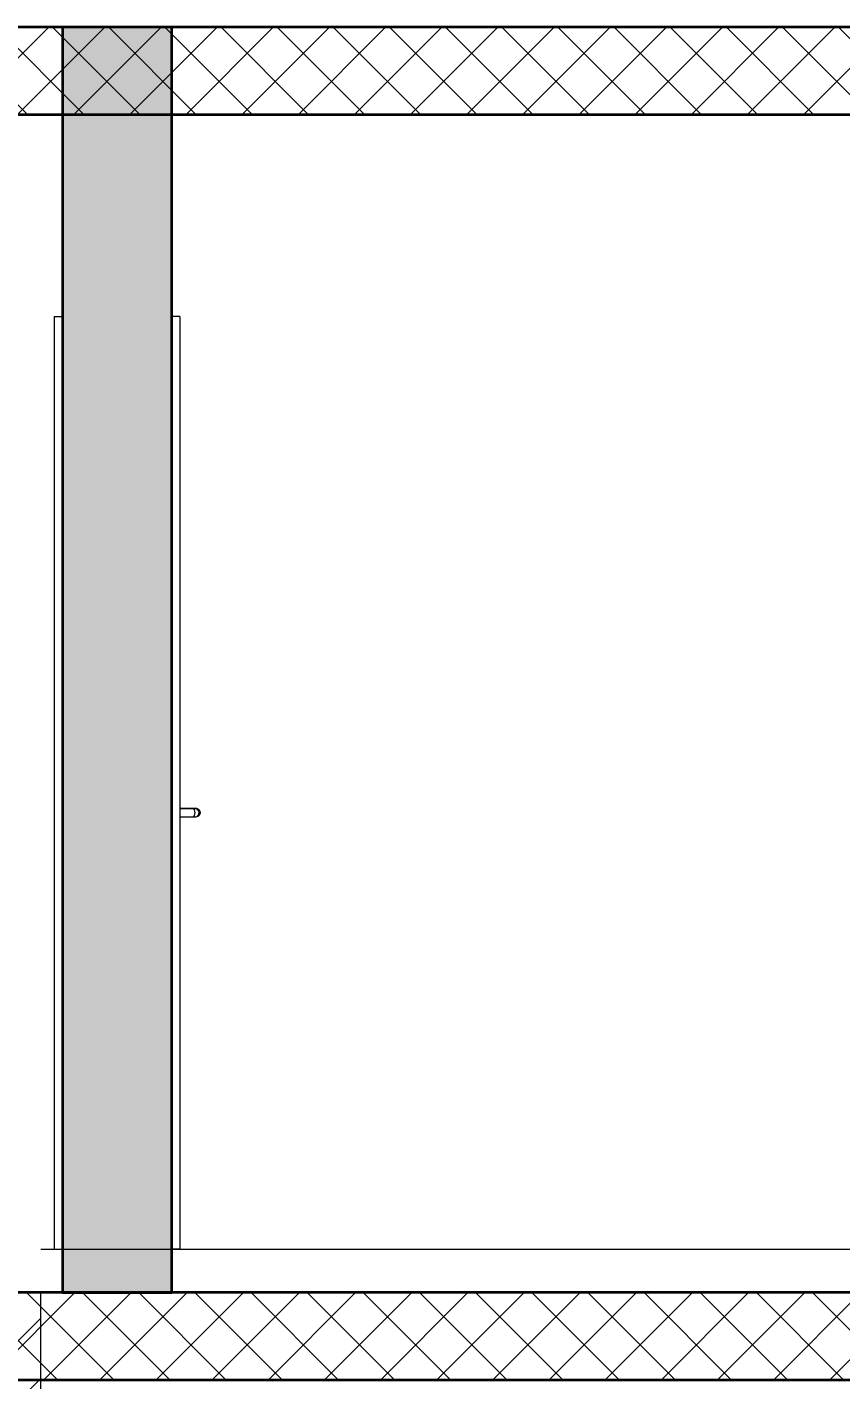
# Model space of a CAD drawing. Header units: millimetres. Extents: x -310 to 171125, y -3027 to 55843.
# Drawn here: x 128704 to 130569, y 49596 to 52696 of the extents above; entities that cross this region are included whole.
import ezdxf

# ---------------------------------------------------------------- set-up
doc = ezdxf.new("R2010")
doc.units = ezdxf.units.MM
doc.header["$MEASUREMENT"] = 0
doc.set_wipeout_variables(frame=1)
doc.linetypes.add('Wipeout_Contour', pattern=[1000, 0, -1000])
doc.layers.add('Dimensioning - General', color=7, linetype='Continuous')
doc.layers.add('Structural - Bearing', color=7, linetype='Continuous')
for name, color, linetype, lineweight, true_color in [('Dimensioning - General_Pen_No__61', 7, 'Continuous', 20, 0x6a6a6a), ('Dimensioning - General_Pen_No__88', 7, 'Continuous', 20, 0xfd4435), ('Structural - Bearing_Pen_No__108', 7, 'Continuous', 13, 0xfd8379), ('Structural - Bearing_Pen_No__61', 7, 'Continuous', 20, 0x6a6a6a), ('Structural - Bearing_Pen_No__82', 7, 'Continuous', 20, 0xaaaaaa)]:
    doc.layers.add(name, color=color, linetype=linetype, lineweight=lineweight, true_color=true_color)
for name, color, linetype, lineweight in [('Structural - Bearing_Pen_No__1', 7, 'Continuous', 13), ('Structural - Bearing_Pen_No__101', 252, 'Continuous', 13), ('Structural - Bearing_Pen_No__7', 7, 'Continuous', 35)]:
    doc.layers.add(name, color=color, linetype=linetype, lineweight=lineweight)
doc.layers.get('0').off()
doc.styles.add('GENERATED_STYLE_6', font='calibril.ttf')
doc.dimstyles.new('GENERATED_STYLE__1', dxfattribs={"dimtxt": 195.999997, "dimasz": 106.4, "dimexe": 0.18, "dimexo": 0.0625, "dimgap": 0.09, "dimtad": 1, "dimdec": 0, "dimlfac": 0.1, "dimzin": 0, "dimdsep": 46, "dimtxsty": 'GENERATED_STYLE_6', "dimblk": 'ARROWHEAD_2', "dimblk1": 'ARROWHEAD_2', "dimblk2": 'ARROWHEAD_2', "dimcen": 0.09, "dimse1": 1, "dimse2": 1, "dimclrd": 256, "dimclre": 256, "dimclrt": 256, "dimadec": 0, "dimazin": 0, "dimtfac": 1, "dimtdec": 4, "dimtmove": 0, "dimatfit": 3, "dimfxl": 1, "dimtolj": 1, "dimtzin": 0, "dimarcsym": 0})
pattern_1 = [(45, (0, 0), (-64.346715, 64.346715), []), (135, (0, 0), (64.346715, 64.346715), [])]

# ---------------------------------------------------------------- blocks, each defined once
blk = doc.blocks.new('*D105')
at = {"layer": 'Dimensioning - General_Pen_No__61', "color": 251, "linetype": 'Continuous', "lineweight": 20, "true_color": 0x6a6a6a, "transparency": 16777216}
for p, q in [((134582.9, 49636), (134722.9, 49555.2)), ((134757.9, 49595.6), (134547.9, 49595.6)), ((134652.9, 46895.6), (134652.9, 49595.6)), ((134582.9, 46936), (134722.9, 46855.2)), ((134757.9, 46895.6), (134547.9, 46895.6))]:
    blk.add_line(p, q, dxfattribs=at)
at = {"layer": 'Dimensioning - General_Pen_No__88', "color": 20, "lineweight": 20, "true_color": 0xfd4435, "transparency": 16777216, "char_height": 196, "attachment_point": 7, "rotation": 90, "style": 'GENERATED_STYLE_6'}
for s, insert in [('\\A1;{\\pql;\\fCalibri Light|b0|i0|c0|p34;20}', (134613.7, 49237.4)), ('\\A1;{\\pql;\\fCalibri Light|b0|i0|c0|p34;270}', (134613.7, 48007.3))]:
    blk.add_mtext(s, dxfattribs=dict(at, insert=insert))
blk = doc.blocks.new('ARROWHEAD_2')
at = {"color": 0, "linetype": 'Continuous', "lineweight": 0}
for p, q in [((-0.378, -0.655), (0.378, 0.655)), ((0, 0), (-1, 0))]:
    blk.add_line(p, q, dxfattribs=at)
blk = doc.blocks.new('*D106')
at = {"layer": 'Dimensioning - General_Pen_No__61', "color": 251, "linetype": 'Continuous', "lineweight": 20, "true_color": 0x6a6a6a, "transparency": 16777216}
for p, q in [((134582.9, 49836), (134722.9, 49755.2)), ((134757.9, 49795.6), (134547.9, 49795.6)), ((134652.9, 49595.6), (134652.9, 49795.6)), ((134582.9, 49636), (134722.9, 49555.2)), ((134757.9, 49595.6), (134547.9, 49595.6))]:
    blk.add_line(p, q, dxfattribs=at)
blk = doc.blocks.new('*D107')
at = {"layer": 'Dimensioning - General_Pen_No__61', "color": 251, "linetype": 'Continuous', "lineweight": 20, "true_color": 0x6a6a6a, "transparency": 16777216}
for p, q in [((134582.9, 52736), (134722.9, 52655.2)), ((134757.9, 52695.6), (134547.9, 52695.6)), ((134652.9, 52495.6), (134652.9, 52695.6)), ((134582.9, 52536), (134722.9, 52455.2)), ((134757.9, 52495.6), (134547.9, 52495.6))]:
    blk.add_line(p, q, dxfattribs=at)
blk = doc.blocks.new('*D148')
at = {"layer": 'Dimensioning - General_Pen_No__61', "color": 251, "linetype": 'Continuous', "lineweight": 20, "true_color": 0x6a6a6a, "transparency": 16777216}
for p, q in [((135132.9, 49636), (135272.9, 49555.2)), ((135307.9, 49595.6), (135097.9, 49595.6)), ((135202.9, 46895.6), (135202.9, 49595.6)), ((135132.9, 46936), (135272.9, 46855.2)), ((135307.9, 46895.6), (135097.9, 46895.6))]:
    blk.add_line(p, q, dxfattribs=at)
at = {"layer": 'Dimensioning - General_Pen_No__88', "color": 20, "lineweight": 20, "true_color": 0xfd4435, "transparency": 16777216, "char_height": 196, "attachment_point": 7, "rotation": 90, "style": 'GENERATED_STYLE_6'}
for s, insert in [('\\A1;{\\pql;\\fCalibri Light|b0|i0|c0|p34;20}', (135163.7, 49237.4)), ('\\A1;{\\pql;\\fCalibri Light|b0|i0|c0|p34;270}', (135163.7, 48007.3))]:
    blk.add_mtext(s, dxfattribs=dict(at, insert=insert))
blk = doc.blocks.new('*D149')
at = {"layer": 'Dimensioning - General_Pen_No__61', "color": 251, "linetype": 'Continuous', "lineweight": 20, "true_color": 0x6a6a6a, "transparency": 16777216}
for p, q in [((135132.9, 49836), (135272.9, 49755.2)), ((135307.9, 49795.6), (135097.9, 49795.6)), ((135202.9, 49595.6), (135202.9, 49795.6)), ((135132.9, 49636), (135272.9, 49555.2)), ((135307.9, 49595.6), (135097.9, 49595.6))]:
    blk.add_line(p, q, dxfattribs=at)
blk = doc.blocks.new('*D150')
at = {"layer": 'Dimensioning - General_Pen_No__61', "color": 251, "linetype": 'Continuous', "lineweight": 20, "true_color": 0x6a6a6a, "transparency": 16777216}
for p, q in [((135132.9, 52736), (135272.9, 52655.2)), ((135307.9, 52695.6), (135097.9, 52695.6)), ((135202.9, 52495.6), (135202.9, 52695.6)), ((135132.9, 52536), (135272.9, 52455.2)), ((135307.9, 52495.6), (135097.9, 52495.6))]:
    blk.add_line(p, q, dxfattribs=at)
blk = doc.blocks.new('*D166')
at = {"layer": 'Dimensioning - General_Pen_No__61', "color": 251, "linetype": 'Continuous', "lineweight": 20, "true_color": 0x6a6a6a, "transparency": 16777216}
for p, q in [((135682.9, 49836), (135822.9, 49755.2)), ((135857.9, 49795.6), (135647.9, 49795.6)), ((135752.9, 46895.6), (135752.9, 49795.6)), ((135682.9, 46936), (135822.9, 46855.2)), ((135857.9, 46895.6), (135647.9, 46895.6))]:
    blk.add_line(p, q, dxfattribs=at)
at = {"layer": 'Dimensioning - General_Pen_No__88', "color": 20, "lineweight": 20, "true_color": 0xfd4435, "transparency": 16777216, "insert": (135713.7, 48107.3), "char_height": 196, "attachment_point": 7, "rotation": 90, "style": 'GENERATED_STYLE_6'}
blk.add_mtext('\\A1;{\\pql;\\fCalibri Light|b0|i0|c0|p34;290}', dxfattribs=at)

msp = doc.modelspace()

# ---------------------------------------------------------------- hatches: boundary and pattern name
at = {"layer": 'Structural - Bearing_Pen_No__108', "linetype": 'Continuous', "lineweight": 13, "true_color": 0xfd8379}
h = msp.add_hatch(dxfattribs=at)
h.set_pattern_fill('FIRE_PROOFING', color=11, style=0, pattern_type=2)
h.set_pattern_definition([(45, (0, 0), (-69.29646, 69.29646), [])])
h.paths.add_polyline_path([(128735.2, 49795.6), (128485.2, 49795.6), (128485.2, 49095.6), (128735.2, 49095.6)])

# ---------------------------------------------------------------- linework, layer by layer
at = {"layer": 'Structural - Bearing_Pen_No__1', "color": 7, "linetype": 'Continuous', "lineweight": 13}
for p, q in [((126985.2, 52695.6), (128785.2, 52695.6)), ((129035.2, 52695.6), (130635.2, 52695.6)), ((128735.2, 49795.6), (128785.2, 49795.6)), ((128735.2, 49095.6), (128735.2, 49795.6)), ((124335.2, 49595.6), (139085.2, 49595.6))]:
    msp.add_line(p, q, dxfattribs=at)

# ---------------------------------------------------------------- dimensions: what is measured, and where the dimension line sits
at = {"layer": 'Dimensioning - General', "color": 251, "linetype": 'Continuous', "lineweight": 20, "true_color": 0x6a6a6a}
for base, p1, p2, picture, middle in [((135202.9, 49595.6), (106951.9, 46895.6), (106855.3, 49595.6), '*D148', (135065.7, 48231.4)), ((134652.9, 49595.6), (107051.4, 46895.6), (107245.8, 49595.6), '*D105', (134515.7, 48231.4))]:
    dim = msp.add_linear_dim(base=base, p1=p1, p2=p2, angle=90, dimstyle='GENERATED_STYLE__1', dxfattribs=at)
    dim.commit()
    dim.dimension.update_dxf_attribs({"geometry": picture, "text_midpoint": middle, "dimtype": 160, "text_rotation": 90})

# ---------------------------------------------------------------- wipeouts: each hides what was drawn before it
at = {"color": 254, "linetype": 'Wipeout_Contour', "lineweight": 0, "ltscale": 553989.308618}
msp.add_wipeout([(128766.2, 52032.6), (128766.2, 49895.6), (128785.2, 49895.6), (128785.2, 52032.6)], dxfattribs=at).dxf.layer = 'Structural - Bearing'
at = {"color": 254, "linetype": 'Wipeout_Contour', "lineweight": 0, "ltscale": 554989.929686}
msp.add_wipeout([(129054.2, 52032.6), (129035.2, 52032.6), (129035.2, 49895.6), (129054.2, 49895.6)], dxfattribs=at).dxf.layer = 'Structural - Bearing'

# ---------------------------------------------------------------- next in the draw order: linework, layer by layer
at = {"layer": 'Structural - Bearing_Pen_No__1', "color": 7, "linetype": 'Continuous', "lineweight": 13}
msp.add_line((128785.2, 49795.6), (128785.2, 52695.6), dxfattribs=at)
at = {"layer": 'Structural - Bearing_Pen_No__82', "color": 253, "linetype": 'Continuous', "lineweight": 20, "true_color": 0xaaaaaa}
for p, q in [((128766.2, 52032.6), (128766.2, 49895.6)), ((128766.2, 52032.6), (128785.2, 52032.6)), ((128766.2, 49895.6), (128785.2, 49895.6))]:
    msp.add_line(p, q, dxfattribs=at)

# ---------------------------------------------------------------- next in the draw order: wipeouts: each hides what was drawn before it
at = {"color": 254, "linetype": 'Wipeout_Contour', "lineweight": 0, "ltscale": 554949.400869}
msp.add_wipeout([(129054.2, 50895.6), (129054.2, 50892.2), (129076.4, 50892.2), (129076.5, 50895.6)], dxfattribs=at).dxf.layer = 'Structural - Bearing'

# ---------------------------------------------------------------- next in the draw order: wipeouts: each hides what was drawn before it
at = {"color": 254, "linetype": 'Wipeout_Contour', "lineweight": 0, "ltscale": 554944.404746}
msp.add_wipeout([(129054.2, 50892.2), (129054.2, 50889.2), (129076.2, 50889.2), (129076.4, 50892.2)], dxfattribs=at).dxf.layer = 'Structural - Bearing'

# ---------------------------------------------------------------- next in the draw order: wipeouts: each hides what was drawn before it
at = {"color": 254, "linetype": 'Wipeout_Contour', "lineweight": 0, "ltscale": 554940.027267}
msp.add_wipeout([(129054.2, 50889.2), (129054.2, 50886.9), (129075.9, 50886.9), (129076.2, 50889.2)], dxfattribs=at).dxf.layer = 'Structural - Bearing'

# ---------------------------------------------------------------- next in the draw order: wipeouts: each hides what was drawn before it
at = {"color": 254, "linetype": 'Wipeout_Contour', "lineweight": 0, "ltscale": 554963.955316}
msp.add_wipeout([(129054.2, 50905.5), (129054.2, 50904.3), (129075.9, 50904.3), (129075.4, 50905.5)], dxfattribs=at).dxf.layer = 'Structural - Bearing'
at = {"color": 254, "linetype": 'Wipeout_Contour', "lineweight": 0, "ltscale": 554936.796328}
msp.add_wipeout([(129054.2, 50886.9), (129054.2, 50885.8), (129075.4, 50885.8), (129075.9, 50886.9)], dxfattribs=at).dxf.layer = 'Structural - Bearing'

# ---------------------------------------------------------------- next in the draw order: wipeouts: each hides what was drawn before it
at = {"color": 254, "linetype": 'Wipeout_Contour', "lineweight": 0, "ltscale": 554962.167454}
msp.add_wipeout([(129054.2, 50904.3), (129054.2, 50902), (129076.2, 50902), (129075.9, 50904.3)], dxfattribs=at).dxf.layer = 'Structural - Bearing'

# ---------------------------------------------------------------- next in the draw order: wipeouts: each hides what was drawn before it
at = {"color": 254, "linetype": 'Wipeout_Contour', "lineweight": 0, "ltscale": 554958.855709}
msp.add_wipeout([(129054.2, 50902), (129054.2, 50899), (129076.4, 50899), (129076.2, 50902)], dxfattribs=at).dxf.layer = 'Structural - Bearing'

# ---------------------------------------------------------------- next in the draw order: wipeouts: each hides what was drawn before it
at = {"color": 254, "linetype": 'Wipeout_Contour', "lineweight": 0, "ltscale": 554954.41963}
msp.add_wipeout([(129054.2, 50899), (129054.2, 50895.6), (129076.5, 50895.6), (129076.4, 50899)], dxfattribs=at).dxf.layer = 'Structural - Bearing'

# ---------------------------------------------------------------- next in the draw order: wipeouts: each hides what was drawn before it
at = {"color": 254, "linetype": 'Wipeout_Contour', "lineweight": 0, "ltscale": 555011.783781}
msp.add_wipeout([(129076.5, 50895.6), (129076.4, 50892.2), (129087.6, 50892.2), (129087.9, 50895.6)], dxfattribs=at).dxf.layer = 'Structural - Bearing'

# ---------------------------------------------------------------- next in the draw order: wipeouts: each hides what was drawn before it
at = {"color": 254, "linetype": 'Wipeout_Contour', "lineweight": 0, "ltscale": 555005.691262}
msp.add_wipeout([(129076.4, 50892.2), (129076.2, 50889.2), (129086.7, 50889.2), (129087.6, 50892.2)], dxfattribs=at).dxf.layer = 'Structural - Bearing'

# ---------------------------------------------------------------- next in the draw order: wipeouts: each hides what was drawn before it
at = {"color": 254, "linetype": 'Wipeout_Contour', "lineweight": 0, "ltscale": 554999.225027}
msp.add_wipeout([(129076.2, 50889.2), (129075.9, 50886.9), (129085.3, 50886.9), (129086.7, 50889.2)], dxfattribs=at).dxf.layer = 'Structural - Bearing'

# ---------------------------------------------------------------- next in the draw order: wipeouts: each hides what was drawn before it
at = {"color": 254, "linetype": 'Wipeout_Contour', "lineweight": 0, "ltscale": 555020.324583}
msp.add_wipeout([(129075.4, 50905.5), (129075.9, 50904.3), (129085.3, 50904.3), (129083.6, 50905.5)], dxfattribs=at).dxf.layer = 'Structural - Bearing'
at = {"color": 254, "linetype": 'Wipeout_Contour', "lineweight": 0, "ltscale": 554993.16836}
msp.add_wipeout([(129075.9, 50886.9), (129075.4, 50885.8), (129083.6, 50885.8), (129085.3, 50886.9)], dxfattribs=at).dxf.layer = 'Structural - Bearing'

# ---------------------------------------------------------------- next in the draw order: wipeouts: each hides what was drawn before it
at = {"color": 254, "linetype": 'Wipeout_Contour', "lineweight": 0, "ltscale": 555021.362845}
msp.add_wipeout([(129075.9, 50904.3), (129076.2, 50902), (129086.7, 50902), (129085.3, 50904.3)], dxfattribs=at).dxf.layer = 'Structural - Bearing'

# ---------------------------------------------------------------- next in the draw order: wipeouts: each hides what was drawn before it
at = {"color": 254, "linetype": 'Wipeout_Contour', "lineweight": 0, "ltscale": 555020.140631}
msp.add_wipeout([(129076.2, 50902), (129076.4, 50899), (129087.6, 50899), (129086.7, 50902)], dxfattribs=at).dxf.layer = 'Structural - Bearing'

# ---------------------------------------------------------------- next in the draw order: wipeouts: each hides what was drawn before it
at = {"color": 254, "linetype": 'Wipeout_Contour', "lineweight": 0, "ltscale": 555016.801982}
msp.add_wipeout([(129076.4, 50899), (129076.5, 50895.6), (129087.9, 50895.6), (129087.6, 50899)], dxfattribs=at).dxf.layer = 'Structural - Bearing'

# ---------------------------------------------------------------- next in the draw order: wipeouts: each hides what was drawn before it
at = {"color": 254, "linetype": 'Wipeout_Contour', "lineweight": 0, "ltscale": 555049.76018}
msp.add_wipeout([(129087.9, 50895.6), (129087.6, 50892.2), (129096.6, 50892.2), (129097.2, 50895.6)], dxfattribs=at).dxf.layer = 'Structural - Bearing'

# ---------------------------------------------------------------- next in the draw order: wipeouts: each hides what was drawn before it
at = {"color": 254, "linetype": 'Wipeout_Contour', "lineweight": 0, "ltscale": 555042.006467}
msp.add_wipeout([(129087.6, 50892.2), (129086.7, 50889.2), (129095.1, 50889.2), (129096.6, 50892.2)], dxfattribs=at).dxf.layer = 'Structural - Bearing'

# ---------------------------------------------------------------- next in the draw order: wipeouts: each hides what was drawn before it
at = {"color": 254, "linetype": 'Wipeout_Contour', "lineweight": 0, "ltscale": 555032.412472}
msp.add_wipeout([(129086.7, 50889.2), (129085.3, 50886.9), (129092.7, 50886.9), (129095.1, 50889.2)], dxfattribs=at).dxf.layer = 'Structural - Bearing'

# ---------------------------------------------------------------- next in the draw order: wipeouts: each hides what was drawn before it
at = {"color": 254, "linetype": 'Wipeout_Contour', "lineweight": 0, "ltscale": 555049.295412}
msp.add_wipeout([(129083.6, 50905.5), (129085.3, 50904.3), (129092.7, 50904.3), (129089.8, 50905.5)], dxfattribs=at).dxf.layer = 'Structural - Bearing'
at = {"color": 254, "linetype": 'Wipeout_Contour', "lineweight": 0, "ltscale": 555022.140601}
msp.add_wipeout([(129085.3, 50886.9), (129083.6, 50885.8), (129089.8, 50885.8), (129092.7, 50886.9)], dxfattribs=at).dxf.layer = 'Structural - Bearing'

# ---------------------------------------------------------------- next in the draw order: wipeouts: each hides what was drawn before it
at = {"color": 254, "linetype": 'Wipeout_Contour', "lineweight": 0, "ltscale": 555054.548977}
msp.add_wipeout([(129085.3, 50904.3), (129086.7, 50902), (129095.1, 50902), (129092.7, 50904.3)], dxfattribs=at).dxf.layer = 'Structural - Bearing'

# ---------------------------------------------------------------- next in the draw order: wipeouts: each hides what was drawn before it
at = {"color": 254, "linetype": 'Wipeout_Contour', "lineweight": 0, "ltscale": 555056.454899}
msp.add_wipeout([(129086.7, 50902), (129087.6, 50899), (129096.6, 50899), (129095.1, 50902)], dxfattribs=at).dxf.layer = 'Structural - Bearing'

# ---------------------------------------------------------------- next in the draw order: wipeouts: each hides what was drawn before it
at = {"color": 254, "linetype": 'Wipeout_Contour', "lineweight": 0, "ltscale": 555054.778041}
msp.add_wipeout([(129087.6, 50899), (129087.9, 50895.6), (129097.2, 50895.6), (129096.6, 50899)], dxfattribs=at).dxf.layer = 'Structural - Bearing'

# ---------------------------------------------------------------- next in the draw order: wipeouts: each hides what was drawn before it
at = {"color": 254, "linetype": 'Wipeout_Contour', "lineweight": 0, "ltscale": 555072.413239}
msp.add_wipeout([(129097.2, 50895.6), (129096.6, 50892.2), (129099.6, 50892.2), (129100.2, 50895.6)], dxfattribs=at).dxf.layer = 'Structural - Bearing'

# ---------------------------------------------------------------- next in the draw order: wipeouts: each hides what was drawn before it
at = {"color": 254, "linetype": 'Wipeout_Contour', "lineweight": 0, "ltscale": 555063.591087}
msp.add_wipeout([(129096.6, 50892.2), (129095.1, 50889.2), (129097.9, 50889.2), (129099.6, 50892.2)], dxfattribs=at).dxf.layer = 'Structural - Bearing'

# ---------------------------------------------------------------- next in the draw order: wipeouts: each hides what was drawn before it
at = {"color": 254, "linetype": 'Wipeout_Contour', "lineweight": 0, "ltscale": 555052.002131}
msp.add_wipeout([(129095.1, 50889.2), (129092.7, 50886.9), (129095.2, 50886.9), (129097.9, 50889.2)], dxfattribs=at).dxf.layer = 'Structural - Bearing'

# ---------------------------------------------------------------- next in the draw order: wipeouts: each hides what was drawn before it
at = {"color": 254, "linetype": 'Wipeout_Contour', "lineweight": 0, "ltscale": 555066.203333}
msp.add_wipeout([(129089.8, 50905.5), (129092.7, 50904.3), (129095.2, 50904.3), (129091.9, 50905.5)], dxfattribs=at).dxf.layer = 'Structural - Bearing'
at = {"color": 254, "linetype": 'Wipeout_Contour', "lineweight": 0, "ltscale": 555039.049345}
msp.add_wipeout([(129092.7, 50886.9), (129089.8, 50885.8), (129091.9, 50885.8), (129095.2, 50886.9)], dxfattribs=at).dxf.layer = 'Structural - Bearing'

# ---------------------------------------------------------------- next in the draw order: wipeouts: each hides what was drawn before it
at = {"color": 254, "linetype": 'Wipeout_Contour', "lineweight": 0, "ltscale": 555074.137861}
msp.add_wipeout([(129092.7, 50904.3), (129095.1, 50902), (129097.9, 50902), (129095.2, 50904.3)], dxfattribs=at).dxf.layer = 'Structural - Bearing'

# ---------------------------------------------------------------- next in the draw order: wipeouts: each hides what was drawn before it
at = {"color": 254, "linetype": 'Wipeout_Contour', "lineweight": 0, "ltscale": 555078.038963}
msp.add_wipeout([(129095.1, 50902), (129096.6, 50899), (129099.6, 50899), (129097.9, 50902)], dxfattribs=at).dxf.layer = 'Structural - Bearing'

# ---------------------------------------------------------------- next in the draw order: wipeouts: each hides what was drawn before it
at = {"color": 254, "linetype": 'Wipeout_Contour', "lineweight": 0, "ltscale": 555077.430898}
msp.add_wipeout([(129096.6, 50899), (129097.2, 50895.6), (129100.2, 50895.6), (129099.6, 50899)], dxfattribs=at).dxf.layer = 'Structural - Bearing'

# ---------------------------------------------------------------- next in the draw order: wipeouts: each hides what was drawn before it
at = {"color": 254, "linetype": 'Wipeout_Contour', "lineweight": 0, "ltscale": 3200436.840227189}
msp.add_wipeout([(129035.2, 49795.6), (130635.2, 49795.6), (130635.2, 49895.6), (130616.2, 49895.6), (130616.2, 52032.6), (130635.2, 52032.6), (130635.2, 52495.6), (129035.2, 52495.6), (129035.2, 52032.6), (129054.2, 52032.6), (129054.2, 50905.5), (129091.9, 50905.5), (129095.2, 50904.3), (129097.9, 50902), (129099.6, 50899), (129100.2, 50895.6), (129099.6, 50892.2), (129097.9, 50889.2), (129095.2, 50886.9), (129091.9, 50885.8), (129054.2, 50885.8), (129054.2, 49895.6), (129035.2, 49895.6)], dxfattribs=at).dxf.layer = 'Structural - Bearing'

# ---------------------------------------------------------------- next in the draw order: hatches: boundary and pattern name
at = {"layer": 'Structural - Bearing_Pen_No__1', "linetype": 'Continuous', "lineweight": 13}
h = msp.add_hatch(dxfattribs=at)
h.set_pattern_fill('CONCRETE_BLOCK', style=0, pattern_type=2)
h.set_pattern_definition(pattern_1)
h.paths.add_polyline_path([(137985.2, 52495.6), (137985.2, 52695.6), (123882.8, 52695.6), (123882.8, 52495.6)])
h = msp.add_hatch(dxfattribs=at)
h.set_pattern_fill('CONCRETE_BLOCK', style=0, pattern_type=2)
h.set_pattern_definition(pattern_1)
h.paths.add_polyline_path([(139085.2, 49595.6), (139085.2, 49795.6), (123882.8, 49795.6), (123882.8, 49595.6)])
at = {"layer": 'Structural - Bearing_Pen_No__101', "linetype": 'Continuous', "lineweight": 13}
msp.add_hatch(color=252, dxfattribs=at).paths.add_polyline_path([(129035.2, 49795.6), (129035.2, 52695.6), (128785.2, 52695.6), (128785.2, 49795.6)])

# ---------------------------------------------------------------- next in the draw order: linework, layer by layer
at = {"layer": 'Structural - Bearing_Pen_No__1', "color": 7, "linetype": 'Continuous', "lineweight": 13}
for q in [(129035.2, 52695.6), (130635.2, 49795.6)]:
    msp.add_line((129035.2, 49795.6), q, dxfattribs=at)
at = {"layer": 'Structural - Bearing_Pen_No__61', "color": 251, "linetype": 'Continuous', "lineweight": 20, "true_color": 0x6a6a6a}
msp.add_lwpolyline([(128735.2, 49895.6), (130635.2, 49895.6)], dxfattribs=at)
at = {"layer": 'Structural - Bearing_Pen_No__7', "color": 7, "linetype": 'Continuous', "lineweight": 35, "flags": 128}
for points in [[(137985.2, 52495.6), (137985.2, 52695.6), (123882.8, 52695.6), (123882.8, 52495.6)], [(129035.2, 49795.6), (129035.2, 52695.6), (128785.2, 52695.6), (128785.2, 49795.6)], [(139085.2, 49595.6), (139085.2, 49795.6), (123882.8, 49795.6), (123882.8, 49595.6)]]:
    msp.add_lwpolyline(points, close=True, dxfattribs=at)
at = {"layer": 'Structural - Bearing_Pen_No__82', "color": 253, "linetype": 'Continuous', "lineweight": 20, "true_color": 0xaaaaaa}
for p, q in [((129054.2, 52032.6), (129035.2, 52032.6)), ((129054.2, 52032.6), (129054.2, 49895.6)), ((129054.2, 50905.5), (129075.4, 50905.5)), ((129075.4, 50905.5), (129083.6, 50905.5)), ((129083.6, 50905.5), (129089.8, 50905.5)), ((129085.3, 50904.3), (129086.7, 50902)), ((129086.7, 50902), (129087.6, 50899)), ((129089.8, 50905.5), (129091.9, 50905.5)), ((129091.9, 50905.5), (129095.2, 50904.3)), ((129092.7, 50904.3), (129095.1, 50902)), ((129095.1, 50902), (129096.6, 50899)), ((129095.2, 50904.3), (129097.9, 50902)), ((129097.9, 50902), (129099.6, 50899)), ((129054.2, 50885.8), (129075.4, 50885.8)), ((129075.4, 50885.8), (129083.6, 50885.8)), ((129083.6, 50885.8), (129089.8, 50885.8)), ((129086.7, 50889.2), (129085.3, 50886.9)), ((129087.6, 50892.2), (129086.7, 50889.2)), ((129087.6, 50899), (129087.9, 50895.6)), ((129087.9, 50895.6), (129087.6, 50892.2)), ((129089.8, 50885.8), (129091.9, 50885.8)), ((129095.2, 50886.9), (129091.9, 50885.8)), ((129095.1, 50889.2), (129092.7, 50886.9)), ((129096.6, 50892.2), (129095.1, 50889.2)), ((129097.9, 50889.2), (129095.2, 50886.9)), ((129096.6, 50899), (129097.2, 50895.6)), ((129097.2, 50895.6), (129096.6, 50892.2)), ((129099.6, 50892.2), (129097.9, 50889.2)), ((129099.6, 50899), (129100.2, 50895.6)), ((129100.2, 50895.6), (129099.6, 50892.2)), ((129054.2, 49895.6), (129035.2, 49895.6))]:
    msp.add_line(p, q, dxfattribs=at)

# ---------------------------------------------------------------- next in the draw order: dimensions: what is measured, and where the dimension line sits
at = {"layer": 'Dimensioning - General', "color": 251, "linetype": 'Continuous', "lineweight": 20, "true_color": 0x6a6a6a}
for base, p1, p2, picture, middle in [((135202.9, 52695.6), (106916.8, 52495.6), (106969.5, 52695.6), '*D150', (135065.7, 52286.8)), ((134652.9, 52695.6), (107329.5, 52495.6), (107329.5, 52695.6), '*D107', (134515.7, 52286.8)), ((135202.9, 49795.6), (106855.3, 49595.6), (106855.3, 49795.6), '*D149', (135065.7, 49386.8)), ((134652.9, 49795.6), (107245.8, 49595.6), (107264.4, 49795.6), '*D106', (134515.7, 49386.8)), ((135752.9, 49795.6), (109382, 46895.6), (109267.8, 49795.6), '*D166', (135615.7, 48331.4))]:
    dim = msp.add_linear_dim(base=base, p1=p1, p2=p2, angle=90, dimstyle='GENERATED_STYLE__1', dxfattribs=at)
    dim.commit()
    dim.dimension.update_dxf_attribs({"geometry": picture, "text_midpoint": middle, "dimtype": 160, "text_rotation": 90})

doc.saveas('drawing.dxf')
